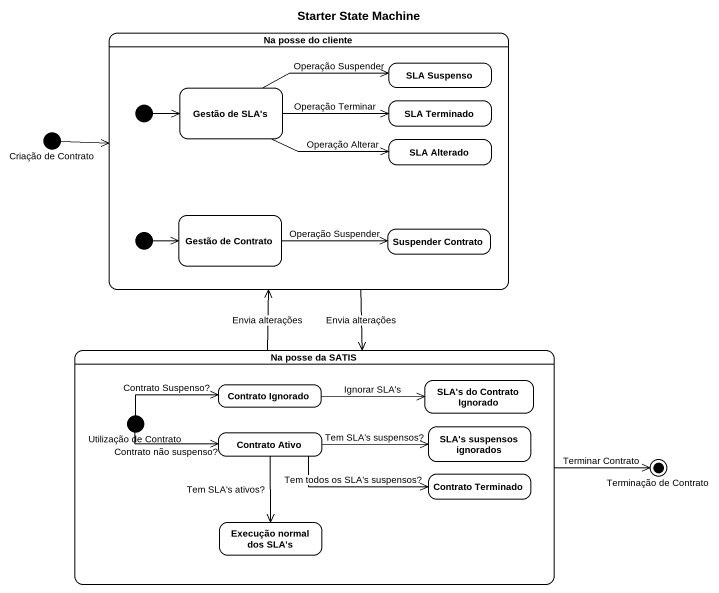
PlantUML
@startuml
title Starter State Machine
hide empty description
state "Na posse do cliente" as Na_posse_do_cliente {
  state "SLA Suspenso" as SLA_Suspenso
  state initial1 <<start>>
  state "Gestão de SLA's" as Gestão_de_SLA_s
  state "SLA Terminado" as SLA_Terminado
  state "SLA Alterado" as SLA_Alterado
  state "Gestão de Contrato" as Gestão_de_Contrato
  state initial2 <<start>>
  state "Suspender Contrato" as Suspender_Contrato
}
state "Criação de Contrato" as Criação_de_Contrato <<start>>
state "Na posse da SATIS" as Na_posse_da_SATIS {
  state "SLA's do Contrato Ignorado" as SLA_s_do_Contrato_Ignorado
  state "Utilização de Contrato" as Utilização_de_Contrato <<start>>
  state "Contrato Ignorado" as Contrato_Ignorado
  state "Contrato Ativo" as Contrato_Ativo
  state "SLA's suspensos ignorados" as SLA_s_suspensos_ignorados
  state "Contrato Terminado" as Contrato_Terminado
  state "Execução normal dos SLA's" as Execução_normal_dos_SLA_s
}
state "Terminação de Contrato" as Terminação_de_Contrato <<end>>
Na_posse_do_cliente --> Na_posse_da_SATIS : Envia alterações
initial1 -right-> Gestão_de_SLA_s
Gestão_de_SLA_s -right-> SLA_Suspenso : Operação Suspender
Gestão_de_SLA_s -right-> SLA_Terminado : Operação Terminar
Gestão_de_SLA_s -right-> SLA_Alterado : Operação Alterar
Criação_de_Contrato -right-> Na_posse_do_cliente
Gestão_de_Contrato -right-> Suspender_Contrato : Operação Suspender
initial2 -right-> Gestão_de_Contrato
Na_posse_da_SATIS -up-> Na_posse_do_cliente : Envia alterações
Na_posse_da_SATIS -right-> Terminação_de_Contrato : Terminar Contrato
Utilização_de_Contrato -right-> Contrato_Ignorado : Contrato Suspenso?
Utilização_de_Contrato -right-> Contrato_Ativo : Contrato não suspenso?
Contrato_Ignorado -right-> SLA_s_do_Contrato_Ignorado : Ignorar SLA's
Contrato_Ativo -right-> SLA_s_suspensos_ignorados : Tem SLA's suspensos?
Contrato_Ativo -right-> Contrato_Terminado : Tem todos os SLA's suspensos?
Contrato_Ativo --> Execução_normal_dos_SLA_s : Tem SLA's ativos?
@enduml
